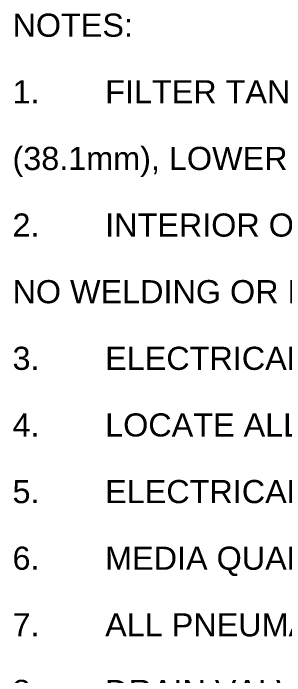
# Model space of a CAD drawing. Header units: inches. Extents: x 15 to 402, y 6 to 258.
# Drawn here: x 237.5 to 260.7, y 158.5 to 215.2 of the extents above; entities that cross this region are included whole.
import ezdxf

# ---------------------------------------------------------------- set-up
doc = ezdxf.new("R2010")
doc.units = ezdxf.units.IN
doc.header["$LTSCALE"] = 12
doc.header["$MEASUREMENT"] = 0
doc.layers.add('Symbol (ANSI)', color=7, linetype='Continuous', lineweight=25)
doc.styles.add('Standard D-E NeptuneBenson', font='arial.ttf')

msp = doc.modelspace()

# ---------------------------------------------------------------- texts
at = {"layer": 'Symbol (ANSI)', "insert": (237.40323, 215.18436), "char_height": 1.97999994, "width": 182.9855325, "attachment_point": 1, "line_spacing_factor": 1.727336, "style": 'Standard D-E NeptuneBenson'}
msp.add_mtext('NOTES:\\P1.^IFILTER TANK IS TO BE CONSTRUCTED OF HIGH QUALITY A36 CARBON STEEL, UPPER HEAD THICKNESS = 1 1/2" \\P(38.1mm), LOWER HEAD THICKNESS = 5/16" (7.93mm) & SHELL THICKNESS = 1/4" (6.35mm).\\P2.^IINTERIOR OF TANK IS LINED WITH FLEXSOL 3000. EXTERIOR IS COATED WITH 5-8 MILS OF HIGH SOLIDS ENAMEL. \\PNO WELDING OR EXTREME HEAT IS TO BE APPLIED TO TANK AFTER LINING OR COATING PROCESS IS DONE.\\P3.^IELECTRICAL REQUIREMENTS: 120VAC-10-60Hz, 15 AMP CIRCUIT PROTECTION.\\P4.^ILOCATE ALL ELECTRICAL ITEMS IN A NON-HAZARDOUS LOCATION.\\P5.^IELECTRICAL CONNECTIONS ARE THE RESPONSIBILITY OF THE CUSTOMER.\\P6.^IMEDIA QUANTITIES ARE INDICATED FOR INFORMATIONAL PURPOSES ONLY.\\P7.^IALL PNEUMATIC TUBING SUPPLIED BY POOL CONTRACTOR.\\P8.^IDRAIN VALVE MUST BE A BUTTERFLY VALVE AND INSTALLED DIRECTLY ON THE BOTTOM TANK HEAD.\\P9.^IDESIGN PRESSURE IS 50 PSI (344.73 kpa). HYDROSTATICALLY TESTED TO 75 PSI (517.11 kpa).\\P{\\H0.91667x;10.^ITHIS PRECOAT FILTER UTILIZES TUBE ELEMENTS AND THE EFFECTIVE FILTRATION AREA REPRESENTS THE \\PUNCOATED AREA.}', dxfattribs=at)

doc.saveas('drawing.dxf')
